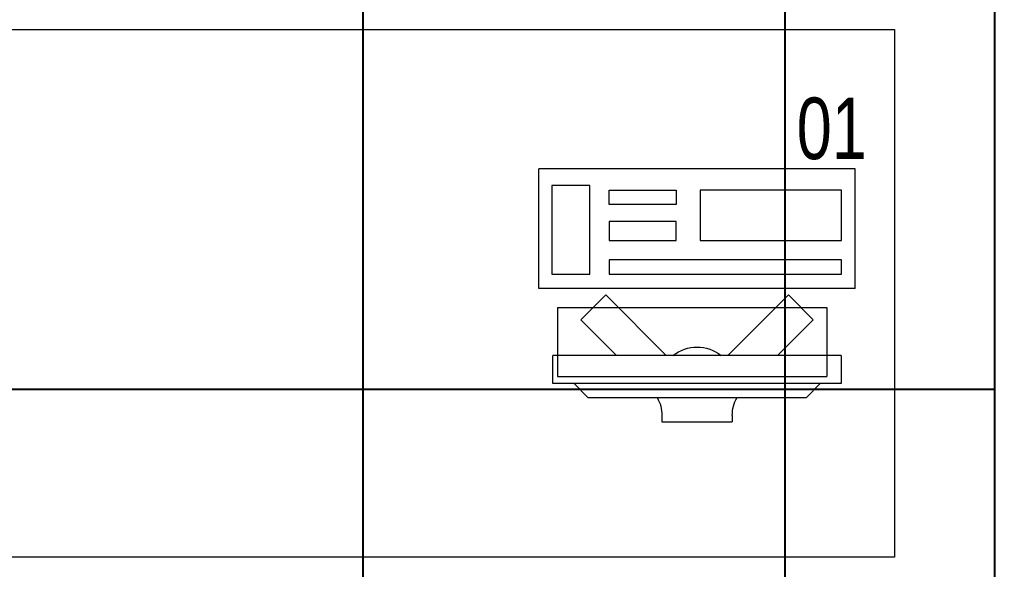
# Model space of a CAD drawing. Header units: inches. Extents: x -246178 to 57169, y -29325 to 19878.
# Drawn here: x 16311 to 17698, y -5556 to -4775 of the extents above; entities that cross this region are included whole.
import ezdxf

# ---------------------------------------------------------------- set-up
doc = ezdxf.new("R2010")
doc.units = ezdxf.units.IN
doc.header["$LTSCALE"] = 25
doc.header["$MEASUREMENT"] = 0
doc.linetypes.add('DASHDOT', pattern=[25.4, 12.7, -6.35, 0, -6.35])
doc.layers.get('0').update_dxf_attribs({"color": 8})
for name, color, linetype, lineweight in [('00-Ground Floor$0$72_EGR_EQP_TAG', 142, 'Continuous', 5), ('00-Ground Floor$0$Aluminum', 251, 'Continuous', 5), ('00-Ground Floor$0$LOADING', 253, 'Continuous', 5), ('00-Ground Floor$0$Walls', 251, 'Continuous', 5), ('E-LITE-CLNG-CNDT', 6, 'DASHDOT', 35)]:
    doc.layers.add(name, color=color, linetype=linetype, lineweight=lineweight)
doc.layers.add('00-Ground Floor$0$False Ceiling', color=251, linetype='Continuous')
doc.styles.add('00-Ground Floor$0$X3G_ENTITY_257CFD', font='swisscl.ttf', dxfattribs={"height": 200})

# ---------------------------------------------------------------- blocks, each defined once
blk = doc.blocks.new('00-Ground Floor$0$ITCWLS1-P')
at = {"layer": '00-Ground Floor$0$LOADING'}
for p, q in [((-0.17, 0.45), (-0.17, 0)), ((-0.17, 0.45), (0, 0.45)), ((0, 0.45), (0, 0)), ((-0.2651, 0.43, 0), (-0.3051, 0.43, 0)), ((-0.3051, 0.43, 0), (-0.3051, 0.02, 0)), ((-0.2651, 0.43, 0), (-0.2651, 0.02, 0)), ((-0.1496, 0.4305), (-0.1291, 0.4305)), ((-0.1291, 0.4305), (-0.1291, 0.4089)), ((-0.197, 0.4094), (-0.295, 0.4094)), ((-0.295, 0.0264), (-0.295, 0.4094)), ((-0.197, 0.0264), (-0.197, 0.4094)), ((-0.3251, 0.38, 0), (-0.3051, 0.4, 0)), ((-0.3251, 0.38, 0), (-0.3251, 0.07, 0)), ((-0.3503, 0.275), (-0.3596, 0.275)), ((-0.3596, 0.175), (-0.3596, 0.275)), ((-0.3503, 0.175), (-0.3596, 0.175)), ((-0.3251, 0.07, 0), (-0.3051, 0.05, 0)), ((-0.3051, 0.02, 0), (-0.2651, 0.02, 0)), ((-0.197, 0.0264), (-0.295, 0.0264)), ((-0.17, 0), (0, 0))]:
    blk.add_line(p, q, dxfattribs=at)
at = {"layer": '00-Ground Floor$0$LOADING', "extrusion": (2.48281e-10, 3.18408e-10, -1)}
for p, q in [((-0.2651, 0.3395), (-0.2144, 0.3902)), ((-0.1791, 0.3548), (-0.2144, 0.3902)), ((-0.2651, 0.2688), (-0.1791, 0.3548))]:
    blk.add_line(p, q, dxfattribs=at)
at = {"layer": '00-Ground Floor$0$LOADING', "extrusion": (2.48281e-10, -3.18408e-10, -1)}
for p, q in [((-0.2651, 0.1812), (-0.1791, 0.0952)), ((-0.2651, 0.1105), (-0.2144, 0.0598)), ((-0.1791, 0.0952), (-0.2144, 0.0598))]:
    blk.add_line(p, q, dxfattribs=at)
at = {"layer": '00-Ground Floor$0$LOADING'}
for points in [[(-0.1291, 0.4089), (-0.1291, 0.1), (-0.1496, 0.1), (-0.1496, 0.4305)], [(-0.1496, 0.1), (-0.1496, 0.1), (-0.1496, 0.1), (-0.1496, 0.1), (-0.1496, 0.1), (-0.1496, 0.1), (-0.1496, 0.1), (-0.1496, 0.1), (-0.1496, 0.1)], [(-0.1496, 0.1), (-0.1496, 0.1), (-0.1496, 0.1), (-0.1496, 0.1), (-0.1496, 0.1), (-0.1496, 0.1), (-0.1496, 0.1), (-0.1496, 0.1), (-0.1496, 0.1), (-0.1496, 0.1), (-0.1496, 0.1), (-0.1496, 0.1), (-0.1496, 0.1), (-0.1496, 0.1), (-0.1496, 0.1), (-0.1496, 0.1), (-0.1496, 0.1), (-0.1496, 0.1)], [(-0.1496, 0.1), (-0.1496, 0.1), (-0.1496, 0.1), (-0.1496, 0.1), (-0.1496, 0.1), (-0.1496, 0.1), (-0.1496, 0.1), (-0.1496, 0.1), (-0.1496, 0.1), (-0.1496, 0.1)], [(-0.1496, 0.1), (-0.1496, 0.1), (-0.1496, 0.1), (-0.1496, 0.1), (-0.1496, 0.1), (-0.1496, 0.1), (-0.1496, 0.1)], [(-0.1496, 0.1), (-0.1496, 0.1), (-0.1496, 0.1), (-0.1496, 0.1), (-0.1496, 0.1), (-0.1496, 0.1), (-0.1496, 0.1), (-0.1496, 0.1), (-0.1496, 0.1), (-0.1496, 0.1)], [(-0.1496, 0.1), (-0.1496, 0.1), (-0.1496, 0.1), (-0.1496, 0.1), (-0.1496, 0.1), (-0.1496, 0.1), (-0.1496, 0.1), (-0.1496, 0.1), (-0.1496, 0.1), (-0.1496, 0.1), (-0.1496, 0.1), (-0.1496, 0.1), (-0.1496, 0.1), (-0.1496, 0.1), (-0.1496, 0.1)], [(-0.1496, 0.1), (-0.1496, 0.1), (-0.1496, 0.1), (-0.1496, 0.1), (-0.1496, 0.1), (-0.1496, 0.1), (-0.1496, 0.1), (-0.1496, 0.1), (-0.1496, 0.1), (-0.1496, 0.1)], [(-0.1496, 0.1), (-0.1496, 0.1), (-0.1496, 0.1), (-0.1496, 0.1), (-0.1496, 0.1), (-0.1496, 0.1), (-0.1496, 0.1), (-0.1496, 0.1), (-0.1496, 0.1), (-0.1496, 0.1)], [(-0.1496, 0.1), (-0.1496, 0.1), (-0.1496, 0.1), (-0.1496, 0.1), (-0.1496, 0.1), (-0.1496, 0.1), (-0.1496, 0.1), (-0.1496, 0.1), (-0.1496, 0.1), (-0.1496, 0.1), (-0.1496, 0.1), (-0.1496, 0.1), (-0.1496, 0.1), (-0.1496, 0.1), (-0.1496, 0.1), (-0.1496, 0.1), (-0.1496, 0.1), (-0.1496, 0.1), (-0.1496, 0.1), (-0.1496, 0.1), (-0.1496, 0.1), (-0.1496, 0.1), (-0.1496, 0.1), (-0.1496, 0.1), (-0.1496, 0.1), (-0.1496, 0.1), (-0.1496, 0.1), (-0.1496, 0.1), (-0.1496, 0.1), (-0.1496, 0.1), (-0.1496, 0.1), (-0.1496, 0.1), (-0.1496, 0.1), (-0.1496, 0.1), (-0.1496, 0.1), (-0.1496, 0.1), (-0.1496, 0.1), (-0.1496, 0.1), (-0.1496, 0.1), (-0.1496, 0.1), (-0.1496, 0.1), (-0.1496, 0.1), (-0.1496, 0.1), (-0.1496, 0.1), (-0.1496, 0.1), (-0.1496, 0.1), (-0.1496, 0.1), (-0.1496, 0.1), (-0.1496, 0.1), (-0.1496, 0.1), (-0.1496, 0.1), (-0.1496, 0.1), (-0.1496, 0.1), (-0.1496, 0.1)], [(-0.1496, 0.1), (-0.1496, 0.1), (-0.1496, 0.1), (-0.1496, 0.1), (-0.1496, 0.1), (-0.1496, 0.1), (-0.1496, 0.1), (-0.1496, 0.1), (-0.1496, 0.1), (-0.1496, 0.1), (-0.1496, 0.1), (-0.1496, 0.1), (-0.1496, 0.1), (-0.1496, 0.1), (-0.1496, 0.1), (-0.1496, 0.1), (-0.1496, 0.1), (-0.1496, 0.1), (-0.1496, 0.1), (-0.1496, 0.1), (-0.1496, 0.1), (-0.1496, 0.1), (-0.1496, 0.1), (-0.1496, 0.1), (-0.1496, 0.1), (-0.1496, 0.1), (-0.1496, 0.1), (-0.1496, 0.1), (-0.1496, 0.1), (-0.1496, 0.1), (-0.1496, 0.1), (-0.1496, 0.1), (-0.1496, 0.1), (-0.1496, 0.1), (-0.1496, 0.1), (-0.1496, 0.1), (-0.1496, 0.1), (-0.1496, 0.1), (-0.1496, 0.1), (-0.1496, 0.1), (-0.1496, 0.1), (-0.1496, 0.1), (-0.1496, 0.1), (-0.1496, 0.1), (-0.1496, 0.1), (-0.1496, 0.1), (-0.1496, 0.1), (-0.1496, 0.1), (-0.1496, 0.1), (-0.1496, 0.1), (-0.1496, 0.1), (-0.1496, 0.1), (-0.1496, 0.1), (-0.1496, 0.1), (-0.1496, 0.1), (-0.1496, 0.1), (-0.1496, 0.1), (-0.1496, 0.1), (-0.1496, 0.1), (-0.1496, 0.1), (-0.1496, 0.1), (-0.1496, 0.1), (-0.1496, 0.1), (-0.1496, 0.1), (-0.1496, 0.1), (-0.1496, 0.1), (-0.1496, 0.1), (-0.1496, 0.1), (-0.1496, 0.1), (-0.1496, 0.1), (-0.1496, 0.1), (-0.1496, 0.1), (-0.1496, 0.1), (-0.1496, 0.1), (-0.1496, 0.1), (-0.1496, 0.1), (-0.1496, 0.1), (-0.1496, 0.1), (-0.1496, 0.1), (-0.1496, 0.1), (-0.1496, 0.1), (-0.1496, 0.1), (-0.1496, 0.1), (-0.1496, 0.1), (-0.1496, 0.1), (-0.1496, 0.1), (-0.1496, 0.1), (-0.1496, 0.1), (-0.1496, 0.1)], [(-0.1496, 0.1), (-0.1496, 0.1), (-0.1496, 0.1), (-0.1496, 0.1), (-0.1496, 0.1), (-0.1496, 0.1), (-0.1496, 0.1), (-0.1496, 0.1), (-0.1496, 0.1), (-0.1496, 0.1), (-0.1496, 0.1), (-0.1496, 0.1)], [(-0.1496, 0.1), (-0.1496, 0.1), (-0.1496, 0.1), (-0.1496, 0.1), (-0.1496, 0.1), (-0.1496, 0.1), (-0.1496, 0.1)], [(-0.1496, 0.1), (-0.1496, 0.1), (-0.1496, 0.1), (-0.1496, 0.1), (-0.1496, 0.1), (-0.1496, 0.1), (-0.1496, 0.1), (-0.1496, 0.1), (-0.1496, 0.1), (-0.1496, 0.1), (-0.1496, 0.1), (-0.1496, 0.1), (-0.1496, 0.1), (-0.1496, 0.1), (-0.1496, 0.1), (-0.1496, 0.1), (-0.1496, 0.1)], [(-0.1496, 0.1), (-0.1496, 0.1), (-0.1496, 0.1), (-0.1496, 0.1), (-0.1496, 0.1), (-0.1496, 0.1), (-0.1496, 0.1), (-0.1496, 0.1), (-0.1496, 0.1), (-0.1496, 0.1), (-0.1496, 0.1), (-0.1496, 0.1), (-0.1496, 0.1), (-0.1496, 0.1), (-0.1496, 0.1), (-0.1496, 0.1), (-0.1496, 0.1), (-0.1496, 0.1), (-0.1496, 0.1), (-0.1496, 0.1), (-0.1496, 0.1), (-0.1496, 0.1), (-0.1496, 0.1), (-0.1496, 0.1), (-0.1496, 0.1), (-0.1496, 0.1), (-0.1496, 0.1), (-0.1496, 0.1), (-0.1496, 0.1), (-0.1496, 0.1), (-0.1496, 0.1), (-0.1496, 0.1), (-0.1496, 0.1), (-0.1496, 0.1), (-0.1496, 0.1), (-0.1496, 0.1), (-0.1496, 0.1), (-0.1496, 0.1), (-0.1496, 0.1), (-0.1496, 0.1), (-0.1496, 0.1), (-0.1496, 0.1), (-0.1496, 0.1), (-0.1496, 0.1), (-0.1496, 0.1), (-0.1496, 0.1), (-0.1496, 0.1), (-0.1496, 0.1), (-0.1496, 0.1), (-0.1496, 0.1), (-0.1496, 0.1), (-0.1496, 0.1), (-0.1496, 0.1), (-0.1496, 0.1), (-0.1496, 0.1), (-0.1496, 0.1), (-0.1496, 0.1), (-0.1496, 0.1), (-0.1496, 0.1), (-0.1496, 0.1), (-0.1496, 0.1), (-0.1496, 0.1), (-0.1496, 0.1), (-0.1496, 0.1), (-0.1496, 0.1), (-0.1496, 0.1), (-0.1496, 0.1), (-0.1496, 0.1), (-0.1496, 0.1), (-0.1496, 0.1), (-0.1496, 0.1), (-0.1496, 0.1), (-0.1496, 0.1), (-0.1496, 0.1), (-0.1496, 0.1), (-0.1496, 0.1), (-0.1496, 0.1), (-0.1496, 0.1), (-0.1496, 0.1), (-0.1496, 0.1), (-0.1496, 0.1), (-0.1496, 0.1), (-0.1496, 0.1), (-0.1496, 0.1), (-0.1496, 0.1), (-0.1496, 0.1), (-0.1496, 0.1), (-0.1496, 0.1), (-0.1496, 0.1), (-0.1496, 0.1), (-0.1496, 0.1), (-0.1496, 0.1), (-0.1496, 0.1), (-0.1496, 0.1), (-0.1496, 0.1), (-0.1496, 0.1), (-0.1496, 0.1), (-0.1496, 0.1), (-0.1496, 0.1), (-0.1496, 0.1), (-0.1496, 0.1), (-0.1496, 0.1), (-0.1496, 0.1), (-0.1496, 0.1), (-0.1496, 0.1), (-0.1496, 0.1), (-0.1496, 0.1), (-0.1496, 0.1), (-0.1496, 0.1), (-0.1496, 0.1), (-0.1496, 0.1)], [(-0.1496, 0.1), (-0.1496, 0.1), (-0.1496, 0.1), (-0.1496, 0.1), (-0.1496, 0.1), (-0.1496, 0.1), (-0.1496, 0.1), (-0.1496, 0.1)]]:
    blk.add_lwpolyline(points, dxfattribs=at)
for points in [[(-0.1019, 0.4305), (-0.0304, 0.4305), (-0.0304, 0.2294), (-0.1019, 0.2294)], [(-0.1019, 0.1954), (-0.0747, 0.1954), (-0.0747, 0.1), (-0.1019, 0.1)], [(-0.0304, 0.1954), (-0.0508, 0.1954), (-0.0508, 0.1), (-0.0304, 0.1)], [(-0.1496, 0.1), (-0.1496, 0.1), (-0.1496, 0.1), (-0.1496, 0.1), (-0.1496, 0.1), (-0.1496, 0.1), (-0.1496, 0.1), (-0.1496, 0.1), (-0.1496, 0.1), (-0.1496, 0.1), (-0.1496, 0.1), (-0.1496, 0.1), (-0.1496, 0.1), (-0.1496, 0.1), (-0.1496, 0.1), (-0.1496, 0.1), (-0.1496, 0.1), (-0.1496, 0.1), (-0.1496, 0.1), (-0.1496, 0.1), (-0.1496, 0.1), (-0.1496, 0.1), (-0.1496, 0.1), (-0.1496, 0.1), (-0.1496, 0.1), (-0.1496, 0.1), (-0.1496, 0.1), (-0.1496, 0.1), (-0.1496, 0.1), (-0.1496, 0.1), (-0.1496, 0.1), (-0.1496, 0.1), (-0.1496, 0.1), (-0.1496, 0.1), (-0.1496, 0.1), (-0.1496, 0.1), (-0.1496, 0.1), (-0.1496, 0.1), (-0.1496, 0.1), (-0.1496, 0.1), (-0.1496, 0.1), (-0.1496, 0.1), (-0.1496, 0.1), (-0.1496, 0.1), (-0.1496, 0.1), (-0.1496, 0.1), (-0.1496, 0.1), (-0.1496, 0.1), (-0.1496, 0.1), (-0.1496, 0.1), (-0.1496, 0.1), (-0.1496, 0.1), (-0.1496, 0.1), (-0.1496, 0.1), (-0.1496, 0.1), (-0.1496, 0.1), (-0.1496, 0.1), (-0.1496, 0.1), (-0.1496, 0.1), (-0.1496, 0.1), (-0.1496, 0.1), (-0.1496, 0.1), (-0.1496, 0.1), (-0.1496, 0.1), (-0.1496, 0.1), (-0.1496, 0.1), (-0.1496, 0.1), (-0.1496, 0.1), (-0.1496, 0.1), (-0.1496, 0.1), (-0.1496, 0.1), (-0.1496, 0.1), (-0.1496, 0.1), (-0.1496, 0.1), (-0.1496, 0.1), (-0.1496, 0.1), (-0.1496, 0.1), (-0.1496, 0.1), (-0.1496, 0.1), (-0.1496, 0.1), (-0.1496, 0.1), (-0.1496, 0.1), (-0.1496, 0.1), (-0.1496, 0.1), (-0.1496, 0.1), (-0.1496, 0.1), (-0.1496, 0.1), (-0.1496, 0.1), (-0.1496, 0.1), (-0.1496, 0.1), (-0.1496, 0.1), (-0.1496, 0.1), (-0.1496, 0.1), (-0.1496, 0.1), (-0.1496, 0.1), (-0.1496, 0.1), (-0.1496, 0.1), (-0.1496, 0.1), (-0.1496, 0.1), (-0.1496, 0.1), (-0.1496, 0.1), (-0.1496, 0.1), (-0.1496, 0.1), (-0.1496, 0.1), (-0.1496, 0.1), (-0.1496, 0.1), (-0.1496, 0.1), (-0.1496, 0.1), (-0.1496, 0.1), (-0.1496, 0.1), (-0.1496, 0.1), (-0.1496, 0.1), (-0.1496, 0.1), (-0.1496, 0.1), (-0.1496, 0.1), (-0.1496, 0.1), (-0.1496, 0.1), (-0.1496, 0.1), (-0.1496, 0.1), (-0.1496, 0.1), (-0.1496, 0.1), (-0.1496, 0.1), (-0.1496, 0.1), (-0.1496, 0.1), (-0.1496, 0.1), (-0.1496, 0.1), (-0.1496, 0.1), (-0.1496, 0.1), (-0.1496, 0.1), (-0.1496, 0.1), (-0.1496, 0.1), (-0.1496, 0.1), (-0.1496, 0.1), (-0.1496, 0.1), (-0.1496, 0.1), (-0.1496, 0.1), (-0.1496, 0.1), (-0.1496, 0.1), (-0.1496, 0.1), (-0.1496, 0.1), (-0.1496, 0.1), (-0.1496, 0.1), (-0.1496, 0.1), (-0.1496, 0.1), (-0.1496, 0.1), (-0.1496, 0.1), (-0.1496, 0.1), (-0.1496, 0.1), (-0.1496, 0.1), (-0.1496, 0.1), (-0.1496, 0.1), (-0.1496, 0.1), (-0.1496, 0.1), (-0.1496, 0.1), (-0.1496, 0.1), (-0.1496, 0.1), (-0.1496, 0.1), (-0.1496, 0.1), (-0.1496, 0.1), (-0.1496, 0.1), (-0.1496, 0.1), (-0.1496, 0.1), (-0.1496, 0.1), (-0.1496, 0.1), (-0.1496, 0.1), (-0.1496, 0.1), (-0.1496, 0.1), (-0.1496, 0.1), (-0.1496, 0.1), (-0.1496, 0.1), (-0.1496, 0.1), (-0.1496, 0.1), (-0.1496, 0.1), (-0.1496, 0.1), (-0.1496, 0.1), (-0.1496, 0.1), (-0.1496, 0.1), (-0.1496, 0.1), (-0.1496, 0.1), (-0.1496, 0.1), (-0.1496, 0.1), (-0.1496, 0.1), (-0.1496, 0.1), (-0.1496, 0.1), (-0.1496, 0.1), (-0.1496, 0.1), (-0.1496, 0.1), (-0.1496, 0.1), (-0.1496, 0.1), (-0.1496, 0.1), (-0.1496, 0.1), (-0.1496, 0.1), (-0.1496, 0.1), (-0.1496, 0.1), (-0.1496, 0.1), (-0.1496, 0.1), (-0.1496, 0.1), (-0.1496, 0.1), (-0.1496, 0.1), (-0.1496, 0.1), (-0.1496, 0.1), (-0.1496, 0.1), (-0.1496, 0.1), (-0.1496, 0.1), (-0.1496, 0.1), (-0.1496, 0.1), (-0.1496, 0.1), (-0.1496, 0.1), (-0.1496, 0.1), (-0.1496, 0.1), (-0.1496, 0.1), (-0.1496, 0.1), (-0.1496, 0.1), (-0.1496, 0.1), (-0.1496, 0.1), (-0.1496, 0.1), (-0.1496, 0.1), (-0.1496, 0.1), (-0.1496, 0.1), (-0.1496, 0.1), (-0.1496, 0.1), (-0.1496, 0.1), (-0.1496, 0.1), (-0.1496, 0.1), (-0.1496, 0.1), (-0.1496, 0.1), (-0.1496, 0.1), (-0.1496, 0.1), (-0.1496, 0.1), (-0.1496, 0.1), (-0.1496, 0.1), (-0.1496, 0.1), (-0.1496, 0.1), (-0.1496, 0.1), (-0.1496, 0.1), (-0.1496, 0.1), (-0.1496, 0.1), (-0.1496, 0.1), (-0.1496, 0.1), (-0.1496, 0.1), (-0.1496, 0.1), (-0.1496, 0.1), (-0.1496, 0.1), (-0.1496, 0.1), (-0.1496, 0.1), (-0.1496, 0.1), (-0.1496, 0.1), (-0.1496, 0.1), (-0.1496, 0.1), (-0.1496, 0.1), (-0.1496, 0.1), (-0.1496, 0.1), (-0.1496, 0.1), (-0.1496, 0.1), (-0.1496, 0.1), (-0.1496, 0.1), (-0.1496, 0.1), (-0.1496, 0.1), (-0.1496, 0.1), (-0.1496, 0.1), (-0.1496, 0.1), (-0.1496, 0.1), (-0.1496, 0.1), (-0.1496, 0.1), (-0.1496, 0.1), (-0.1496, 0.1), (-0.1496, 0.1), (-0.1496, 0.1), (-0.1496, 0.1), (-0.1496, 0.1), (-0.1496, 0.1), (-0.1496, 0.1), (-0.1496, 0.1), (-0.1496, 0.1), (-0.1496, 0.1), (-0.1496, 0.1), (-0.1496, 0.1)], [(-0.1496, 0.1), (-0.1496, 0.1), (-0.1496, 0.1), (-0.1496, 0.1), (-0.1496, 0.1), (-0.1496, 0.1), (-0.1496, 0.1), (-0.1496, 0.1), (-0.1496, 0.1), (-0.1496, 0.1), (-0.1496, 0.1), (-0.1496, 0.1), (-0.1496, 0.1), (-0.1496, 0.1), (-0.1496, 0.1), (-0.1496, 0.1), (-0.1496, 0.1), (-0.1496, 0.1), (-0.1496, 0.1), (-0.1496, 0.1), (-0.1496, 0.1), (-0.1496, 0.1), (-0.1496, 0.1), (-0.1496, 0.1), (-0.1496, 0.1), (-0.1496, 0.1), (-0.1496, 0.1), (-0.1496, 0.1), (-0.1496, 0.1), (-0.1496, 0.1), (-0.1496, 0.1), (-0.1496, 0.1), (-0.1496, 0.1), (-0.1496, 0.1), (-0.1496, 0.1), (-0.1496, 0.1), (-0.1496, 0.1), (-0.1496, 0.1), (-0.1496, 0.1), (-0.1496, 0.1), (-0.1496, 0.1), (-0.1496, 0.1), (-0.1496, 0.1), (-0.1496, 0.1), (-0.1496, 0.1), (-0.1496, 0.1), (-0.1496, 0.1), (-0.1496, 0.1), (-0.1496, 0.1), (-0.1496, 0.1), (-0.1496, 0.1), (-0.1496, 0.1), (-0.1496, 0.1), (-0.1496, 0.1), (-0.1496, 0.1), (-0.1496, 0.1), (-0.1496, 0.1), (-0.1496, 0.1), (-0.1496, 0.1), (-0.1496, 0.1), (-0.1496, 0.1), (-0.1496, 0.1), (-0.1496, 0.1), (-0.1496, 0.1), (-0.1496, 0.1), (-0.1496, 0.1), (-0.1496, 0.1), (-0.1496, 0.1), (-0.1496, 0.1), (-0.1496, 0.1), (-0.1496, 0.1), (-0.1496, 0.1), (-0.1496, 0.1), (-0.1496, 0.1), (-0.1496, 0.1), (-0.1496, 0.1), (-0.1496, 0.1), (-0.1496, 0.1), (-0.1496, 0.1), (-0.1496, 0.1), (-0.1496, 0.1), (-0.1496, 0.1), (-0.1496, 0.1), (-0.1496, 0.1), (-0.1496, 0.1), (-0.1496, 0.1), (-0.1496, 0.1), (-0.1496, 0.1), (-0.1496, 0.1), (-0.1496, 0.1), (-0.1496, 0.1), (-0.1496, 0.1), (-0.1496, 0.1), (-0.1496, 0.1), (-0.1496, 0.1), (-0.1496, 0.1), (-0.1496, 0.1), (-0.1496, 0.1), (-0.1496, 0.1), (-0.1496, 0.1), (-0.1496, 0.1), (-0.1496, 0.1), (-0.1496, 0.1), (-0.1496, 0.1), (-0.1496, 0.1), (-0.1496, 0.1), (-0.1496, 0.1), (-0.1496, 0.1), (-0.1496, 0.1), (-0.1496, 0.1), (-0.1496, 0.1), (-0.1496, 0.1), (-0.1496, 0.1), (-0.1496, 0.1), (-0.1496, 0.1), (-0.1496, 0.1), (-0.1496, 0.1), (-0.1496, 0.1), (-0.1496, 0.1), (-0.1496, 0.1), (-0.1496, 0.1), (-0.1496, 0.1), (-0.1496, 0.1), (-0.1496, 0.1), (-0.1496, 0.1), (-0.1496, 0.1), (-0.1496, 0.1), (-0.1496, 0.1), (-0.1496, 0.1), (-0.1496, 0.1), (-0.1496, 0.1), (-0.1496, 0.1), (-0.1496, 0.1), (-0.1496, 0.1), (-0.1496, 0.1), (-0.1496, 0.1), (-0.1496, 0.1), (-0.1496, 0.1), (-0.1496, 0.1), (-0.1496, 0.1), (-0.1496, 0.1), (-0.1496, 0.1), (-0.1496, 0.1), (-0.1496, 0.1), (-0.1496, 0.1), (-0.1496, 0.1), (-0.1496, 0.1), (-0.1496, 0.1), (-0.1496, 0.1), (-0.1496, 0.1), (-0.1496, 0.1), (-0.1496, 0.1), (-0.1496, 0.1), (-0.1496, 0.1), (-0.1496, 0.1), (-0.1496, 0.1), (-0.1496, 0.1), (-0.1496, 0.1), (-0.1496, 0.1), (-0.1496, 0.1), (-0.1496, 0.1), (-0.1496, 0.1), (-0.1496, 0.1), (-0.1496, 0.1), (-0.1496, 0.1), (-0.1496, 0.1), (-0.1496, 0.1), (-0.1496, 0.1), (-0.1496, 0.1), (-0.1496, 0.1), (-0.1496, 0.1), (-0.1496, 0.1), (-0.1496, 0.1), (-0.1496, 0.1), (-0.1496, 0.1), (-0.1496, 0.1), (-0.1496, 0.1), (-0.1496, 0.1), (-0.1496, 0.1), (-0.1496, 0.1), (-0.1496, 0.1), (-0.1496, 0.1), (-0.1496, 0.1), (-0.1496, 0.1), (-0.1496, 0.1), (-0.1496, 0.1), (-0.1496, 0.1), (-0.1496, 0.1), (-0.1496, 0.1), (-0.1496, 0.1), (-0.1496, 0.1), (-0.1496, 0.1), (-0.1496, 0.1), (-0.1496, 0.1), (-0.1496, 0.1), (-0.1496, 0.1), (-0.1496, 0.1), (-0.1496, 0.1), (-0.1496, 0.1), (-0.1496, 0.1), (-0.1496, 0.1), (-0.1496, 0.1), (-0.1496, 0.1), (-0.1496, 0.1), (-0.1496, 0.1), (-0.1496, 0.1), (-0.1496, 0.1), (-0.1496, 0.1), (-0.1496, 0.1), (-0.1496, 0.1), (-0.1496, 0.1), (-0.1496, 0.1), (-0.1496, 0.1), (-0.1496, 0.1)], [(-0.1496, 0.1), (-0.1496, 0.1), (-0.1496, 0.1), (-0.1496, 0.1), (-0.1496, 0.1), (-0.1496, 0.1), (-0.1496, 0.1), (-0.1496, 0.1), (-0.1496, 0.1), (-0.1496, 0.1), (-0.1496, 0.1), (-0.1496, 0.1), (-0.1496, 0.1), (-0.1496, 0.1), (-0.1496, 0.1), (-0.1496, 0.1), (-0.1496, 0.1), (-0.1496, 0.1), (-0.1496, 0.1), (-0.1496, 0.1), (-0.1496, 0.1), (-0.1496, 0.1), (-0.1496, 0.1), (-0.1496, 0.1), (-0.1496, 0.1), (-0.1496, 0.1), (-0.1496, 0.1), (-0.1496, 0.1), (-0.1496, 0.1), (-0.1496, 0.1), (-0.1496, 0.1), (-0.1496, 0.1), (-0.1496, 0.1), (-0.1496, 0.1), (-0.1496, 0.1), (-0.1496, 0.1), (-0.1496, 0.1), (-0.1496, 0.1), (-0.1496, 0.1), (-0.1496, 0.1), (-0.1496, 0.1), (-0.1496, 0.1), (-0.1496, 0.1), (-0.1496, 0.1), (-0.1496, 0.1), (-0.1496, 0.1), (-0.1496, 0.1), (-0.1496, 0.1), (-0.1496, 0.1), (-0.1496, 0.1), (-0.1496, 0.1), (-0.1496, 0.1), (-0.1496, 0.1), (-0.1496, 0.1), (-0.1496, 0.1), (-0.1496, 0.1), (-0.1496, 0.1), (-0.1496, 0.1), (-0.1496, 0.1), (-0.1496, 0.1), (-0.1496, 0.1), (-0.1496, 0.1), (-0.1496, 0.1), (-0.1496, 0.1), (-0.1496, 0.1), (-0.1496, 0.1), (-0.1496, 0.1), (-0.1496, 0.1), (-0.1496, 0.1), (-0.1496, 0.1), (-0.1496, 0.1), (-0.1496, 0.1), (-0.1496, 0.1), (-0.1496, 0.1), (-0.1496, 0.1), (-0.1496, 0.1), (-0.1496, 0.1), (-0.1496, 0.1), (-0.1496, 0.1), (-0.1496, 0.1), (-0.1496, 0.1), (-0.1496, 0.1), (-0.1496, 0.1), (-0.1496, 0.1), (-0.1496, 0.1), (-0.1496, 0.1), (-0.1496, 0.1), (-0.1496, 0.1), (-0.1496, 0.1), (-0.1496, 0.1), (-0.1496, 0.1), (-0.1496, 0.1), (-0.1496, 0.1), (-0.1496, 0.1), (-0.1496, 0.1), (-0.1496, 0.1), (-0.1496, 0.1), (-0.1496, 0.1), (-0.1496, 0.1), (-0.1496, 0.1), (-0.1496, 0.1), (-0.1496, 0.1), (-0.1496, 0.1), (-0.1496, 0.1), (-0.1496, 0.1), (-0.1496, 0.1), (-0.1496, 0.1), (-0.1496, 0.1), (-0.1496, 0.1), (-0.1496, 0.1), (-0.1496, 0.1), (-0.1496, 0.1), (-0.1496, 0.1), (-0.1496, 0.1), (-0.1496, 0.1), (-0.1496, 0.1), (-0.1496, 0.1), (-0.1496, 0.1), (-0.1496, 0.1), (-0.1496, 0.1), (-0.1496, 0.1), (-0.1496, 0.1), (-0.1496, 0.1), (-0.1496, 0.1), (-0.1496, 0.1), (-0.1496, 0.1), (-0.1496, 0.1), (-0.1496, 0.1), (-0.1496, 0.1), (-0.1496, 0.1), (-0.1496, 0.1), (-0.1496, 0.1), (-0.1496, 0.1), (-0.1496, 0.1), (-0.1496, 0.1), (-0.1496, 0.1), (-0.1496, 0.1), (-0.1496, 0.1), (-0.1496, 0.1), (-0.1496, 0.1), (-0.1496, 0.1), (-0.1496, 0.1), (-0.1496, 0.1), (-0.1496, 0.1), (-0.1496, 0.1), (-0.1496, 0.1), (-0.1496, 0.1), (-0.1496, 0.1), (-0.1496, 0.1), (-0.1496, 0.1), (-0.1496, 0.1), (-0.1496, 0.1), (-0.1496, 0.1), (-0.1496, 0.1), (-0.1496, 0.1), (-0.1496, 0.1), (-0.1496, 0.1), (-0.1496, 0.1), (-0.1496, 0.1), (-0.1496, 0.1), (-0.1496, 0.1), (-0.1496, 0.1), (-0.1496, 0.1), (-0.1496, 0.1), (-0.1496, 0.1), (-0.1496, 0.1), (-0.1496, 0.1), (-0.1496, 0.1), (-0.1496, 0.1), (-0.1496, 0.1), (-0.1496, 0.1), (-0.1496, 0.1), (-0.1496, 0.1), (-0.1496, 0.1), (-0.1496, 0.1), (-0.1496, 0.1), (-0.1496, 0.1), (-0.1496, 0.1), (-0.1496, 0.1), (-0.1496, 0.1), (-0.1496, 0.1), (-0.1496, 0.1), (-0.1496, 0.1), (-0.1496, 0.1), (-0.1496, 0.1), (-0.1496, 0.1), (-0.1496, 0.1), (-0.1496, 0.1), (-0.1496, 0.1), (-0.1496, 0.1), (-0.1496, 0.1), (-0.1496, 0.1), (-0.1496, 0.1), (-0.1496, 0.1), (-0.1496, 0.1), (-0.1496, 0.1), (-0.1496, 0.1), (-0.1496, 0.1), (-0.1496, 0.1), (-0.1496, 0.1), (-0.1496, 0.1), (-0.1496, 0.1), (-0.1496, 0.1), (-0.1496, 0.1), (-0.1496, 0.1), (-0.1496, 0.1), (-0.1496, 0.1), (-0.1496, 0.1), (-0.1496, 0.1), (-0.1496, 0.1), (-0.1496, 0.1), (-0.1496, 0.1), (-0.1496, 0.1), (-0.1496, 0.1), (-0.1496, 0.1), (-0.1496, 0.1), (-0.1496, 0.1), (-0.1496, 0.1), (-0.1496, 0.1)], [(-0.1496, 0.0727), (-0.0236, 0.0727), (-0.0236, 0.0182), (-0.1496, 0.0182)]]:
    blk.add_lwpolyline(points, close=True, dxfattribs=at)
for centre, radius, start, end in [((-0.3503, 0.325), 0.05, 270, 300.3093), ((-0.3089, 0.225), 0.0556, 321.9431, 38.0569), ((-0.3503, 0.125), 0.05, 59.6907, 90)]:
    blk.add_arc(centre, radius, start, end, dxfattribs=at)
blk = doc.blocks.new('00-Ground Floor$0$A$C37be4daf')
at = {"layer": '00-Ground Floor$0$Aluminum'}
for p, q in [((1416, 598.2), (216, 598.2)), ((241, 498.2), (241, 598.2)), ((291, 548.2), (291, 598.2)), ((1341, 548.2), (1341, 598.2)), ((1391, 498.2), (1391, 598.2)), ((291, 573.2), (1341, 573.2)), ((1391, 548.2), (241, 548.2)), ((1416, 498.2), (216, 498.2))]:
    blk.add_line(p, q, dxfattribs=at)
at = {"layer": '00-Ground Floor$0$Walls'}
for p, q in [((216, 498.2), (216, 598.2)), ((1416, 498.2), (1416, 598.2))]:
    blk.add_line(p, q, dxfattribs=at)
blk = doc.blocks.new('00-Ground Floor$0$A$Ce9e1c4c3')
at = {"layer": '00-Ground Floor$0$False Ceiling', "color": 254, "linetype": 'Continuous'}
for p, q in [((-83200, -7167.4), (-83200, -4167.4)), ((-82600, -7167.4), (-82600, -4167.4)), ((-85802.1, -5300), (-82302.3, -5300))]:
    blk.add_line(p, q, dxfattribs=at)
at = {"layer": '00-Ground Floor$0$False Ceiling', "color": 254}
blk.add_line((-82302.3, -4167.4, 0), (-82302.3, -7167.4, 0), dxfattribs=at)
blk = doc.blocks.new('00-Ground Floor')
at = {"layer": '00-Ground Floor$0$LOADING', "elevation": 0}
blk.add_lwpolyline([(17555.3, -4788.8), (17555.3, -5538.8), (16055.3, -5538.8), (16055.3, -4788.8)], close=True, dxfattribs=at)
at = {"layer": '00-Ground Floor$0$Walls'}
blk.add_line((17697.7, -6087.4, 0), (17697.7, -4167.4, 0), dxfattribs=at)
at = {"rotation": 90}
blk.add_blockref('00-Ground Floor$0$A$C37be4daf', (18296, -5943.4, 0), dxfattribs=at)
at = {"layer": '00-Ground Floor$0$False Ceiling', "color": 254}
blk.add_blockref('00-Ground Floor$0$A$Ce9e1c4c3', (100000, 0), dxfattribs=at)
at = {"layer": '00-Ground Floor$0$LOADING', "extrusion": (1.93989e-16, 8.01373e-06, 1), "xscale": -1000.000000000009, "yscale": 1000.000000000009, "zscale": 1000.000000000009, "rotation": 270.0000000000001}
blk.add_blockref('00-Ground Floor$0$ITCWLS1-P', (17049.8, -4986.9, 0), dxfattribs=at)
at = {"layer": '00-Ground Floor$0$72_EGR_EQP_TAG', "insert": (17466.3, -4885.6, 0), "char_height": 87.47, "attachment_point": 2, "style": '00-Ground Floor$0$X3G_ENTITY_257CFD'}
blk.add_mtext('01', dxfattribs=at)

msp = doc.modelspace()

# ---------------------------------------------------------------- block references
at = {"layer": 'E-LITE-CLNG-CNDT'}
msp.add_blockref('00-Ground Floor', (0, 0), dxfattribs=at)

doc.saveas('drawing.dxf')
